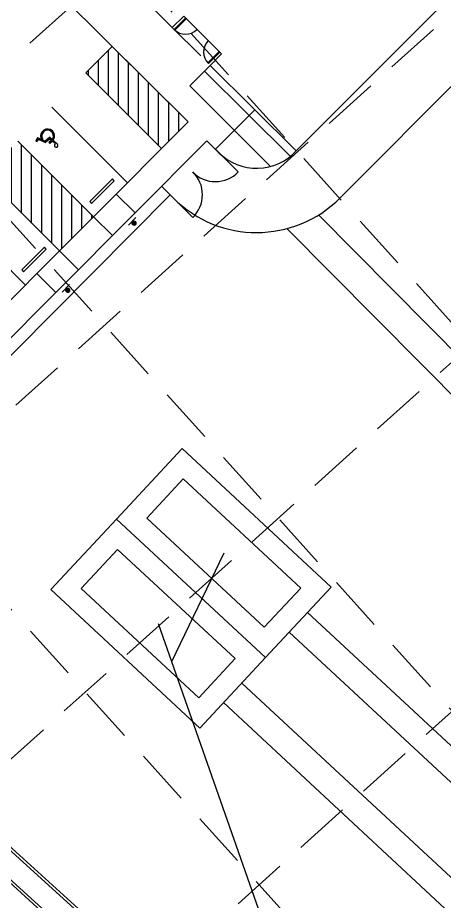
# Model space of a CAD drawing. Header units: inches. Extents: x 5194 to 8721, y 2249 to 5862.
# Drawn here: x 6778.9 to 6858.6, y 3475.1 to 3640.2 of the extents above; entities that cross this region are included whole.
import ezdxf

# ---------------------------------------------------------------- set-up
doc = ezdxf.new("R2010")
doc.units = ezdxf.units.IN
doc.header["$LTSCALE"] = 60
doc.header["$MEASUREMENT"] = 0
doc.linetypes.add('03139 BASE$0$HIDDEN2', pattern=[0.1875, 0.125, -0.0625])
doc.linetypes.add('HIDDEN', pattern=[0.375, 0.25, -0.125])
for name, color, linetype in [('03139 BASE$0$A-Wall-Abov', 8, '03139 BASE$0$HIDDEN2'), ('03139 BASE$0$A1-FLOR-OUTLINE', 7, 'Continuous'), ('03139 BASE$0$AS-FENCE', 7, 'FENCELINE1'), ('03139 BASE$0$AS-FIELD', 7, 'Continuous'), ('03139 BASE$0$AS-FIELD-LINE', 7, 'Continuous'), ('03139 BASE$0$AS-GATE', 7, 'Continuous'), ('03139 BASE$0$AS-MOWSTRIP', 7, 'Continuous'), ('03139 BASE$0$CCURB', 7, 'Continuous'), ('03139 BASE$0$CSTRIPE', 8, 'Continuous'), ('03139 BASE$0$CWALK', 7, 'Continuous'), ('03139 BASE$0$DOORSWINGS', 7, 'Continuous'), ('03139 BASE$0$HC', 7, 'Continuous'), ('03139 TOPO$0$EP', 7, 'Continuous'), ('grid', 254, 'HIDDEN'), ('Pstm', 7, 'Continuous')]:
    doc.layers.add(name, color=color, linetype=linetype)
doc.linetypes.add('FENCELINE1', pattern='A,0.25,-0.1,[133,ltypeshp.shx,S=0.1,R=0,X=-0.1,Y=0],-0.1,1', length=1.45)

# ---------------------------------------------------------------- blocks, each defined once
blk = doc.blocks.new('03139 BASE$0$HC2')
at = {"layer": '03139 BASE$0$HC', "linetype": 'Continuous'}
for p, q in [((-0.0091, 0.0429), (-0.005, -0.0054)), ((-0.0103, 0.0149), (-0.0099, 0.0094)), ((-0.003, 0.0356), (-0.0014, 0.0163)), ((-0.0014, 0.0163), (0.0154, 0.0163)), ((0, 0), (-0.0009, 0.0109)), ((-0.0009, 0.0109), (0.0154, 0.0109)), ((0, 0), (0.0272, 0)), ((0.0154, 0.0109), (0.0154, 0.0163)), ((0.042, -0.035), (0.0272, 0)), ((-0.005, -0.0054), (0.0236, -0.0054)), ((0.0391, -0.0421), (0.0236, -0.0054)), ((0.0294, -0.0283), (0.026, -0.0202)), ((0.0391, -0.0421), (0.0554, -0.0352)), ((0.042, -0.035), (0.0533, -0.0302)), ((0.0554, -0.0352), (0.0533, -0.0302))]:
    blk.add_line(p, q, dxfattribs=at)
for centre, radius, start, end in [((-0.0009, 0.0435), 0.00816, 255.546, 184.6199), ((-0.0009, -0.0163), 0.0326, 106.7285, 338.4897), ((-0.0009, -0.0163), 0.0272, 109.1687, 351.8427)]:
    blk.add_arc(centre, radius, start, end, dxfattribs=at)

msp = doc.modelspace()

# ---------------------------------------------------------------- hatches: boundary and pattern name
at = {"layer": '03139 BASE$0$CSTRIPE'}
h = msp.add_hatch(dxfattribs=at)
h.set_pattern_fill('ANSI31', color=256, scale=15, angle=45, style=0)
h.set_pattern_definition([(90, (6902.7453, 4513.1456), (-1.875, 6e-11), [])])
h.paths.add_polyline_path([(6810.73, 3620.75), (6796.56, 3634.87), (6791.62, 3629.91), (6805.79, 3615.79)])
h = msp.add_hatch(dxfattribs=at)
h.set_pattern_fill('ANSI31', color=256, scale=15, angle=45, style=0)
h.set_pattern_definition([(90, (5.278, 6.0542), (-1.875, 6e-11), [])])
h.paths.add_polyline_path([(6793.09, 3603.04), (6778.92, 3617.15), (6772.57, 3610.77), (6786.74, 3596.66)])

# ---------------------------------------------------------------- linework, layer by layer
at = {"layer": '03139 BASE$0$A-Wall-Abov'}
msp.add_line((6807.8, 3638.39), (6814.88, 3631.33), dxfattribs=at)
at = {"layer": '03139 BASE$0$A1-FLOR-OUTLINE'}
msp.add_lwpolyline([(6948.2, 3676.39), (6895.04, 3623.01), (6866.7, 3651.24), (6830.94, 3615.34), (6814.88, 3631.33), (6817, 3633.46), (6809.92, 3640.51), (6807.8, 3638.39), (6787.96, 3658.15)], dxfattribs=at)
at = {"layer": '03139 BASE$0$AS-FENCE', "ltscale": 0.25}
for points in [[(6823.23, 3623.02), (6815.85, 3615.65)], [(6807.38, 3607.15), (6720.68, 3519.64)]]:
    msp.add_lwpolyline(points, dxfattribs=at)
at = {"layer": '03139 BASE$0$AS-FIELD'}
for p, q in [((6797.36, 3546.52), (6809.62, 3559.71)), ((6809.62, 3559.71), (6837.45, 3533.83)), ((6803.01, 3546.73), (6809.82, 3554.05)), ((6809.82, 3554.05), (6831.79, 3533.62)), ((6785.1, 3533.34), (6797.36, 3546.52)), ((6825.19, 3520.65), (6797.36, 3546.52)), ((6797.36, 3546.52), (6825.19, 3520.65)), ((6824.98, 3526.3), (6803.01, 3546.73)), ((6790.76, 3533.55), (6797.57, 3540.87)), ((6797.57, 3540.87), (6819.54, 3520.44)), ((6812.93, 3507.47), (6785.1, 3533.34)), ((6812.73, 3513.12), (6790.76, 3533.55)), ((6831.79, 3533.62), (6824.98, 3526.3)), ((6837.45, 3533.83), (6825.19, 3520.65)), ((6819.54, 3520.44), (6812.73, 3513.12)), ((6825.19, 3520.65), (6812.93, 3507.47))]:
    msp.add_line(p, q, dxfattribs=at)
at = {"layer": '03139 BASE$0$AS-FIELD-LINE'}
for p, q in [((6833.02, 3529.07), (6939.94, 3429.65)), ((6936.53, 3425.99), (6829.62, 3525.41)), ((6936.53, 3425.99), (6829.62, 3525.41)), ((6820.76, 3515.89), (6927.68, 3416.47)), ((6924.27, 3412.8), (6817.36, 3512.23)), ((6846.65, 3421.86), (6750.41, 3509.21)), ((6847.01, 3422.21), (6750.75, 3509.58)), ((6843.65, 3418.5), (6747.39, 3505.87)), ((6843.98, 3418.87), (6747.72, 3506.24))]:
    msp.add_line(p, q, dxfattribs=at)
at = {"layer": '03139 BASE$0$AS-GATE'}
for p, q in [((6815.85, 3615.65), (6820.1, 3611.42)), ((6807.38, 3607.15), (6811.63, 3602.92))]:
    msp.add_line(p, q, dxfattribs=at)
for centre, start, end in [((6815.85, 3615.49), 223.9939, 316.2378), ((6807.54, 3607.15), 313.9992, 46.2432)]:
    msp.add_arc(centre, 5.89, start, end, dxfattribs=at)
at = {"layer": '03139 BASE$0$AS-MOWSTRIP'}
msp.add_line((6829.9, 3614.27), (6813.84, 3630.27), dxfattribs=at)
at = {"layer": '03139 BASE$0$CCURB'}
for p, q in [((6810.73, 3620.75), (6773.93, 3657.4)), ((6839.14, 3606.57), (6875.2, 3642.77)), ((6793.09, 3603.04), (6810.73, 3620.75)), ((6816.5, 3615.01), (6814.27, 3617.22)), ((6808.03, 3606.5), (6805.81, 3608.72)), ((6786.05, 3588.88), (6800.87, 3603.76)), ((6729.58, 3539.27), (6786.74, 3596.66))]:
    msp.add_line(p, q, dxfattribs=at)
for centre, radius, start, end in [((6823.56, 3622.11), 10.01, 225.1506, 317.4783), ((6823.56, 3622.09), 22, 225.1162, 315.1162)]:
    msp.add_arc(centre, radius, start, end, dxfattribs=at)
at = {"layer": '03139 BASE$0$CSTRIPE'}
for p, q in [((6791.62, 3629.91), (6796.56, 3634.87)), ((6810.73, 3620.75), (6796.56, 3634.87)), ((6805.79, 3615.79), (6791.62, 3629.91)), ((6799.44, 3609.41), (6785.27, 3623.53)), ((6793.09, 3603.04), (6778.92, 3617.15)), ((6786.74, 3596.66), (6772.57, 3610.77)), ((6780.39, 3590.28), (6766.22, 3604.4)), ((6786.74, 3596.66), (6793.09, 3603.04)), ((6801.01, 3602.92), (6799.64, 3601.47)), ((6788.62, 3590.38), (6787.25, 3588.92))]:
    msp.add_line(p, q, dxfattribs=at)
for points in [[(6792.38, 3605.87), (6792.73, 3605.51), (6796.96, 3609.76), (6796.61, 3610.12)], [(6779.67, 3593.11), (6780.03, 3592.76), (6784.26, 3597.01), (6783.91, 3597.36)]]:
    msp.add_lwpolyline(points, close=True, dxfattribs=at)
at = {"layer": '03139 BASE$0$CSTRIPE', "const_width": 0.5}
for points in [[(6800.42, 3601.84, 1), (6800.92, 3601.84, 1)], [(6788.03, 3589.3, 1), (6788.53, 3589.3, 1)]]:
    msp.add_lwpolyline(points, format="xyb", close=True, dxfattribs=at)
at = {"layer": '03139 BASE$0$CWALK'}
for p, q in [((6826.16, 3612.44), (6811.05, 3627.49)), ((6800.87, 3603.76), (6814.27, 3617.22)), ((6800.87, 3603.76), (6797.32, 3607.29)), ((6796.63, 3599.51), (6793.09, 3603.04)), ((6835.13, 3603.38), (6928.08, 3509.47)), ((6829.21, 3600.83), (6923.62, 3505.44)), ((6790.28, 3593.13), (6786.74, 3596.66)), ((6786.05, 3588.88), (6782.5, 3592.41)), ((6733.12, 3535.74), (6786.05, 3588.88))]:
    msp.add_line(p, q, dxfattribs=at)
msp.add_lwpolyline([(6814.88, 3631.33), (6811.05, 3627.49)], dxfattribs=at)
for points in [[(6795.64, 3602.19, 0, 0.52, 0), (6796.82, 3603.26, 0, 0, 0), (6798.4, 3604.68, 0, 0, 0)], [(6787.72, 3594.02, 0, 0.52, 0), (6786.53, 3592.94, 0, 0, 0), (6784.96, 3591.52, 0, 0, 0)]]:
    msp.add_lwpolyline(points, format="xyseb", dxfattribs=at)
at = {"layer": '03139 BASE$0$DOORSWINGS', "elevation": -0.67}
for points in [[(6810.39, 3640.04), (6808.27, 3637.92), (6808.15, 3638.04), (6810.27, 3640.16)], [(6816.53, 3633.93), (6814.41, 3631.8), (6814.53, 3631.69), (6816.65, 3633.81)]]:
    msp.add_lwpolyline(points, close=True, dxfattribs=at)
at = {"layer": '03139 BASE$0$DOORSWINGS'}
for centre, start, end in [((6810.27, 3640.16, -0.67), 225.1162, 315.1162), ((6816.65, 3633.81, -0.67), 135.1162, 225.1162)]:
    msp.add_arc(centre, 3, start, end, dxfattribs=at)
at = {"layer": '03139 TOPO$0$EP'}
for points in [[(5687.67, 4400.98, 0.000003), (5652.93, 4443.58, 0.000043)], [(7204.27, 3007.81, 0.000243), (7181.73, 3028.42, 0.000296), (7150.52, 3056.92, -0.00041), (7128, 3077.47, -0.004199), (7103.53, 3100.24, 0.003877), (7077.04, 3124.92, 0.000923), (7043.5, 3155.57, -0.00088), (7008.33, 3187.69, -0.000069), (6985.98, 3208.19, 0.000089), (6968.68, 3224.05, 0.000232), (6927.29, 3261.96, 0.00109), (6918.45, 3270.01, 0.00059), (6910.01, 3277.64, 0.000232), (6888.55, 3297, 0.000043), (6872, 3311.91, -0.000028), (6846.61, 3334.77, -0.000123), (6815.92, 3362.44, -0.000213), (6798.25, 3378.39, -0.003652), (6782.99, 3392.37, 0.0022), (6757.74, 3415.65, 0.000865), (6756.75, 3416.56, 0.000015), (6697.47, 3470.35, 0.001749), (6682.12, 3484.18, 0.000792), (6648.06, 3514.56)], [(7192.11, 2994.53, 0.000243), (7169.58, 3015.14, 0.000296), (7138.39, 3043.61, -0.00041), (7115.85, 3064.19, -0.004199), (7091.16, 3087.17, 0.003877), (7064.87, 3111.65, 0.000923), (7031.38, 3142.25, -0.00088), (6996.16, 3174.43, -0.000069), (6973.81, 3194.92, 0.000089), (6956.52, 3210.78, 0.000232), (6915.14, 3248.68, 0.00109), (6906.36, 3256.67, 0.00059), (6897.95, 3264.28, 0.000232), (6876.5, 3283.62, 0.000043), (6859.95, 3298.53, -0.000028), (6834.57, 3321.4, -0.000123), (6803.86, 3349.07, -0.000213), (6786.18, 3365.03, -0.003652), (6770.73, 3379.19, 0.0022), (6745.6, 3402.37, 0.000865), (6744.65, 3403.23, 0.000015), (6685.37, 3457.02, 0.001749), (6670.12, 3470.77, 0.000792), (6636.1, 3501.11, 0.000792)]]:
    msp.add_lwpolyline(points, format="xyb", dxfattribs=at)
at = {"layer": 'grid', "color": 252, "linetype": 'HIDDEN', "lineweight": 0, "ltscale": 0.7}
for p, q in [((5662.36, 4912.99), (7675.35, 2677.93)), ((5626.31, 4880.52), (7639.3, 2645.46)), ((5590.26, 4848.05), (7603.25, 2612.99)), ((7772.06, 4527.88), (6510.17, 3391.37)), ((7804.53, 4491.83), (6542.64, 3355.33)), ((7837, 4455.78), (6575.11, 3319.28)), ((7869.46, 4419.73), (6607.57, 3283.23))]:
    msp.add_line(p, q, dxfattribs=at)
at = {"layer": 'Pstm', "color": 5}
for p, q in [((6817.4, 3540.18), (6807.64, 3519.87)), ((6805.15, 3527), (6824.77, 3471.02))]:
    msp.add_line(p, q, dxfattribs=at)

# ---------------------------------------------------------------- block references
at = {"layer": '03139 BASE$0$CWALK', "xscale": 40.00000000000016, "yscale": 40, "zscale": 40, "rotation": 222.0635973777781}
msp.add_blockref('03139 BASE$0$HC2', (6784.92, 3617.63), dxfattribs=at)

doc.saveas('drawing.dxf')
